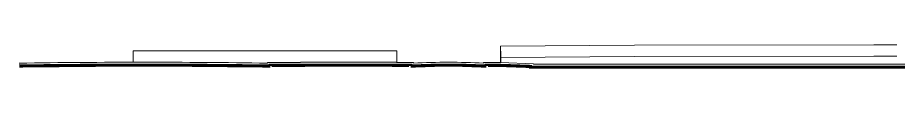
# Model space of a CAD drawing. Header units: metres. Extents: x -331 to 2982, y 362 to 2539.
# Drawn here: x 556.9 to 711.7, y 2339.9 to 2344.3 of the extents above; entities that cross this region are included whole.
import ezdxf

# ---------------------------------------------------------------- set-up
doc = ezdxf.new("R2010")
doc.units = ezdxf.units.M
doc.layers.get('0').update_dxf_attribs({"color": 251})

msp = doc.modelspace()

# ---------------------------------------------------------------- linework, layer by layer
at = {"lineweight": 0}
for p, q in [((641.814, 2344.091), (641.814, 2343.227)), ((577.232, 2341.276), (577.232, 2343.277)), ((623.618, 2343.277), (577.232, 2343.277)), ((623.618, 2341.227), (623.618, 2343.277)), ((641.814, 2343.227), (641.814, 2341.227)), ((641.814, 2343.227), (641.864, 2343.227)), ((641.864, 2343.227), (641.864, 2341.227))]:
    msp.add_line(p, q, dxfattribs=at)
for points in [[(641.814, 2344.091), (665.336, 2344.259), (707.44, 2344.326), (711.464, 2344.346)], [(641.814, 2342.091), (665.336, 2342.259), (707.44, 2342.326), (711.443, 2342.346)]]:
    msp.add_lwpolyline(points, dxfattribs=at)
at = {"lineweight": 0, "const_width": 0.55}
msp.add_lwpolyline([(765.5, 2340.427), (647.095, 2340.427), (647.095, 2340.544), (641.805, 2340.727), (639.313, 2340.727), (639.313, 2340.601, 0.0265069), (626.025, 2340.601), (626.025, 2340.727), (623.025, 2340.727), (623.025, 2340.777), (607.169, 2340.777), (607.169, 2340.727), (601.345, 2340.727), (601.345, 2340.62, 0.006956), (557.222, 2340.627, 0.006956)], format="xyb", dxfattribs=at)
at = {"lineweight": 0}
msp.add_lwpolyline([(765, 2340.927), (647.595, 2340.927), (647.595, 2341.027), (641.814, 2341.227), (638.813, 2341.227), (638.813, 2341.127, 0.0244123), (626.525, 2341.127), (626.525, 2341.227), (623.525, 2341.227), (623.525, 2341.277), (606.669, 2341.277), (606.669, 2341.227), (600.845, 2341.227), (600.845, 2341.127, 0.0068761), (557.216, 2341.127)], format="xyb", dxfattribs=at)

doc.saveas('drawing.dxf')
